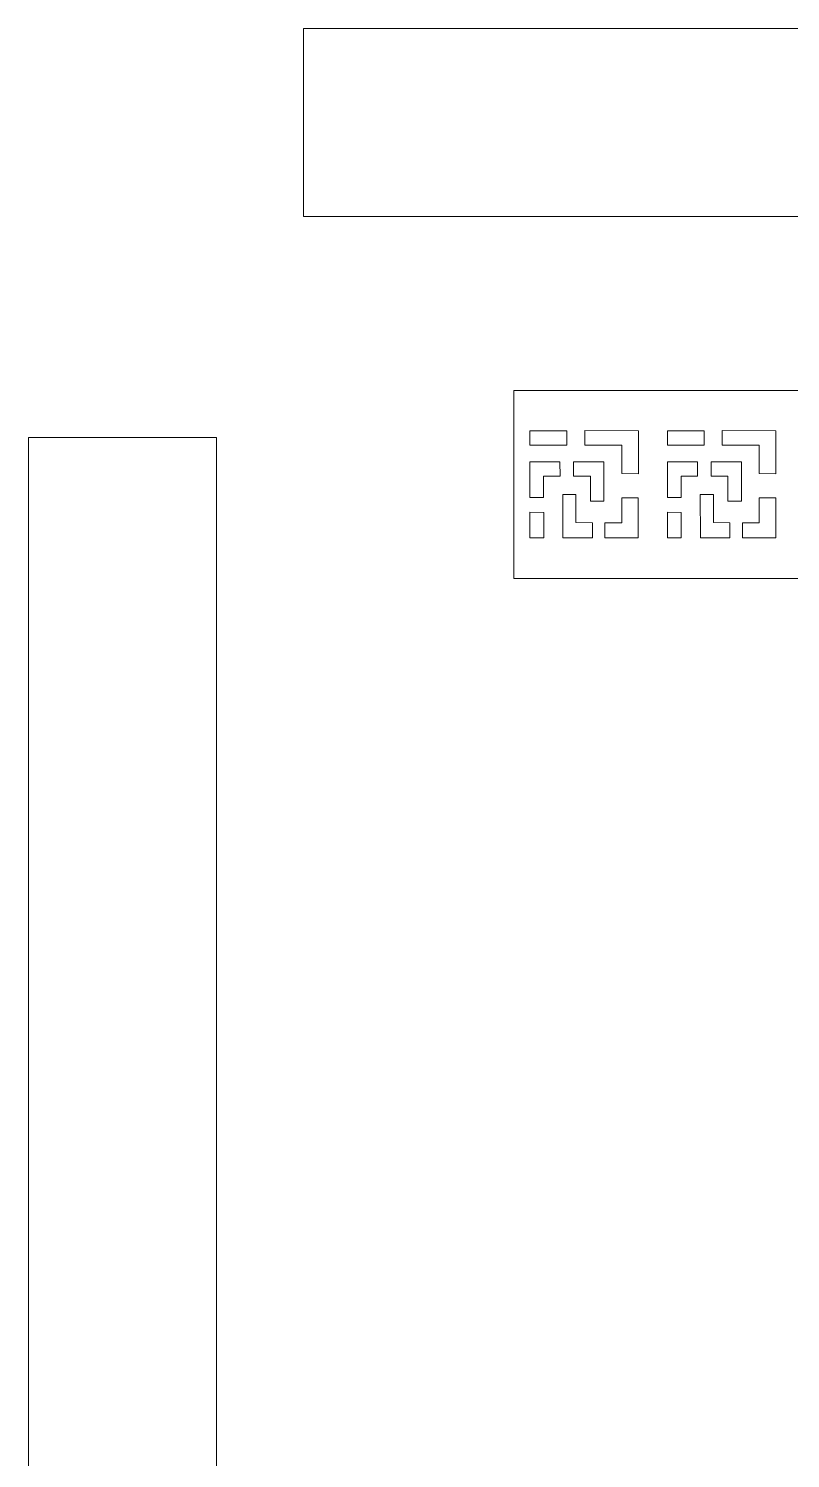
# Model space of a CAD drawing. Header units: millimetres. Extents: x -2738 to 837, y -1121 to 1678.
# Drawn here: x -2738 to -2028, y 346 to 1678 of the extents above; entities that cross this region are included whole.
import ezdxf

# ---------------------------------------------------------------- set-up
doc = ezdxf.new("R2010")
doc.units = ezdxf.units.MM
doc.header["$MEASUREMENT"] = 0
doc.layers.add('Katman 1', color=7, linetype='Continuous')

msp = doc.modelspace()

# ---------------------------------------------------------------- linework, layer by layer
at = {"layer": 'Katman 1', "color": 250, "lineweight": 20}
for points in [[(-2481.6782, 1503.3745), (-1231.6782, 1503.3745), (-1231.6782, 1678.3745), (-2481.6782, 1678.3745), (-2481.6782, 1503.3745)], [(-2285.541, 1166.2351), (-1385.541, 1166.2351), (-1385.541, 1341.2351), (-2285.541, 1341.2351), (-2285.541, 1166.2351)], [(-2737.7537, -1002.4742), (-2562.7537, -1002.4742), (-2562.7537, 1297.5258), (-2737.7537, 1297.5258), (-2737.7537, -1002.4742)]]:
    msp.add_lwpolyline(points, close=True, dxfattribs=at)
at = {"layer": 'Katman 1', "color": 250, "lineweight": 5}
for points, knots in [([(-2236.2822, 1303.6643), (-2236.2822, 1303.6643), (-2236.2626, 1290.48), (-2236.2626, 1290.48), (-2236.2626, 1290.48), (-2236.2626, 1290.48), (-2236.2626, 1290.48), (-2236.2626, 1290.48), (-2270.541, 1290.4157), (-2270.541, 1290.4157), (-2270.541, 1290.4157), (-2270.541, 1290.4157), (-2270.541, 1290.4157), (-2270.541, 1290.4157), (-2270.5379, 1303.5662), (-2270.5379, 1303.5662), (-2270.5379, 1303.5662), (-2270.5379, 1303.5662), (-2270.5379, 1303.5662), (-2270.5379, 1303.5662), (-2236.2822, 1303.6643), (-2236.2822, 1303.6643)], [0, 0, 0, 0, 0.142857143, 0.142857143, 0.142857143, 0.285714286, 0.285714286, 0.285714286, 0.428571429, 0.428571429, 0.428571429, 0.571428571, 0.571428571, 0.571428571, 0.714285714, 0.714285714, 0.714285714, 0.857142857, 0.857142857, 0.857142857, 1, 1, 1, 1]), ([(-2185.0288, 1263.8431), (-2185.0288, 1263.8431), (-2184.9708, 1290.4581), (-2184.9708, 1290.4581), (-2184.9708, 1290.4581), (-2184.9708, 1290.4581), (-2184.9708, 1290.4581), (-2184.9708, 1290.4581), (-2219.4023, 1290.4581), (-2219.4023, 1290.4581), (-2219.4023, 1290.4581), (-2219.4023, 1290.4581), (-2219.4023, 1290.4581), (-2219.4023, 1290.4581), (-2219.4023, 1303.8643), (-2219.4023, 1303.8643), (-2219.4023, 1303.8643), (-2219.4023, 1303.8643), (-2219.4023, 1303.8643), (-2219.4023, 1303.8643), (-2169.4652, 1303.7351), (-2169.4652, 1303.7351), (-2169.4652, 1303.7351), (-2169.4652, 1303.7351), (-2169.4652, 1303.7351), (-2169.4652, 1303.7351), (-2169.4652, 1263.777), (-2169.4652, 1263.777), (-2169.4652, 1263.777), (-2169.4652, 1263.777), (-2169.4652, 1263.777), (-2169.4652, 1263.777), (-2185.0288, 1263.8431), (-2185.0288, 1263.8431)], [0, 0, 0, 0, 0.090909091, 0.090909091, 0.090909091, 0.181818182, 0.181818182, 0.181818182, 0.272727273, 0.272727273, 0.272727273, 0.363636364, 0.363636364, 0.363636364, 0.454545455, 0.454545455, 0.454545455, 0.545454545, 0.545454545, 0.545454545, 0.636363636, 0.636363636, 0.636363636, 0.727272727, 0.727272727, 0.727272727, 0.818181818, 0.818181818, 0.818181818, 0.909090909, 0.909090909, 0.909090909, 1, 1, 1, 1]), ([(-2108.1282, 1303.6643), (-2108.1282, 1303.6643), (-2108.1086, 1290.48), (-2108.1086, 1290.48), (-2108.1086, 1290.48), (-2108.1086, 1290.48), (-2108.1086, 1290.48), (-2108.1086, 1290.48), (-2142.387, 1290.4157), (-2142.387, 1290.4157), (-2142.387, 1290.4157), (-2142.387, 1290.4157), (-2142.387, 1290.4157), (-2142.387, 1290.4157), (-2142.3838, 1303.5662), (-2142.3838, 1303.5662), (-2142.3838, 1303.5662), (-2142.3838, 1303.5662), (-2142.3838, 1303.5662), (-2142.3838, 1303.5662), (-2108.1282, 1303.6643), (-2108.1282, 1303.6643)], [0, 0, 0, 0, 0.142857143, 0.142857143, 0.142857143, 0.285714286, 0.285714286, 0.285714286, 0.428571429, 0.428571429, 0.428571429, 0.571428571, 0.571428571, 0.571428571, 0.714285714, 0.714285714, 0.714285714, 0.857142857, 0.857142857, 0.857142857, 1, 1, 1, 1]), ([(-2056.8748, 1263.8431), (-2056.8748, 1263.8431), (-2056.8167, 1290.4581), (-2056.8167, 1290.4581), (-2056.8167, 1290.4581), (-2056.8167, 1290.4581), (-2056.8167, 1290.4581), (-2056.8167, 1290.4581), (-2091.2482, 1290.4581), (-2091.2482, 1290.4581), (-2091.2482, 1290.4581), (-2091.2482, 1290.4581), (-2091.2482, 1290.4581), (-2091.2482, 1290.4581), (-2091.2482, 1303.8643), (-2091.2482, 1303.8643), (-2091.2482, 1303.8643), (-2091.2482, 1303.8643), (-2091.2482, 1303.8643), (-2091.2482, 1303.8643), (-2041.3112, 1303.7351), (-2041.3112, 1303.7351), (-2041.3112, 1303.7351), (-2041.3112, 1303.7351), (-2041.3112, 1303.7351), (-2041.3112, 1303.7351), (-2041.3112, 1263.777), (-2041.3112, 1263.777), (-2041.3112, 1263.777), (-2041.3112, 1263.777), (-2041.3112, 1263.777), (-2041.3112, 1263.777), (-2056.8748, 1263.8431), (-2056.8748, 1263.8431)], [0, 0, 0, 0, 0.090909091, 0.090909091, 0.090909091, 0.181818182, 0.181818182, 0.181818182, 0.272727273, 0.272727273, 0.272727273, 0.363636364, 0.363636364, 0.363636364, 0.454545455, 0.454545455, 0.454545455, 0.545454545, 0.545454545, 0.545454545, 0.636363636, 0.636363636, 0.636363636, 0.727272727, 0.727272727, 0.727272727, 0.818181818, 0.818181818, 0.818181818, 0.909090909, 0.909090909, 0.909090909, 1, 1, 1, 1]), ([(-2270.5403, 1241.489), (-2270.5403, 1241.489), (-2257.7566, 1241.4747), (-2257.7566, 1241.4747), (-2257.7566, 1241.4747), (-2257.7566, 1241.4747), (-2257.7566, 1241.4747), (-2257.7566, 1241.4747), (-2257.8154, 1261.3897), (-2257.8154, 1261.3897), (-2257.8154, 1261.3897), (-2257.8154, 1261.3897), (-2257.8154, 1261.3897), (-2257.8154, 1261.3897), (-2242.4398, 1261.519), (-2242.4398, 1261.519), (-2242.4398, 1261.519), (-2242.4398, 1261.519), (-2242.4398, 1261.519), (-2242.4398, 1261.519), (-2242.5625, 1274.7949), (-2242.5625, 1274.7949), (-2242.5625, 1274.7949), (-2242.5625, 1274.7949), (-2242.5625, 1274.7949), (-2242.5625, 1274.7949), (-2270.541, 1274.7299), (-2270.541, 1274.7299), (-2270.541, 1274.7299), (-2270.541, 1274.7299), (-2270.541, 1274.7299), (-2270.541, 1274.7299), (-2270.5403, 1241.489), (-2270.5403, 1241.489)], [0, 0, 0, 0, 0.090909091, 0.090909091, 0.090909091, 0.181818182, 0.181818182, 0.181818182, 0.272727273, 0.272727273, 0.272727273, 0.363636364, 0.363636364, 0.363636364, 0.454545455, 0.454545455, 0.454545455, 0.545454545, 0.545454545, 0.545454545, 0.636363636, 0.636363636, 0.636363636, 0.727272727, 0.727272727, 0.727272727, 0.818181818, 0.818181818, 0.818181818, 0.909090909, 0.909090909, 0.909090909, 1, 1, 1, 1]), ([(-2214.1302, 1238.0909), (-2214.1302, 1238.0909), (-2201.632, 1238.0909), (-2201.632, 1238.0909), (-2201.632, 1238.0909), (-2201.632, 1238.0909), (-2201.632, 1238.0909), (-2201.632, 1238.0909), (-2201.632, 1274.7949), (-2201.632, 1274.7949), (-2201.632, 1274.7949), (-2201.632, 1274.7949), (-2201.632, 1274.7949), (-2201.632, 1274.7949), (-2229.8142, 1274.7949), (-2229.8142, 1274.7949), (-2229.8142, 1274.7949), (-2229.8142, 1274.7949), (-2229.8142, 1274.7949), (-2229.8142, 1274.7949), (-2229.8142, 1261.519), (-2229.8142, 1261.519), (-2229.8142, 1261.519), (-2229.8142, 1261.519), (-2229.8142, 1261.519), (-2229.8142, 1261.519), (-2214.1302, 1261.519), (-2214.1302, 1261.519), (-2214.1302, 1261.519), (-2214.1302, 1261.519), (-2214.1302, 1261.519), (-2214.1302, 1261.519), (-2214.1302, 1238.0909), (-2214.1302, 1238.0909)], [0, 0, 0, 0, 0.090909091, 0.090909091, 0.090909091, 0.181818182, 0.181818182, 0.181818182, 0.272727273, 0.272727273, 0.272727273, 0.363636364, 0.363636364, 0.363636364, 0.454545455, 0.454545455, 0.454545455, 0.545454545, 0.545454545, 0.545454545, 0.636363636, 0.636363636, 0.636363636, 0.727272727, 0.727272727, 0.727272727, 0.818181818, 0.818181818, 0.818181818, 0.909090909, 0.909090909, 0.909090909, 1, 1, 1, 1]), ([(-2142.3863, 1241.489), (-2142.3863, 1241.489), (-2129.6026, 1241.4747), (-2129.6026, 1241.4747), (-2129.6026, 1241.4747), (-2129.6026, 1241.4747), (-2129.6026, 1241.4747), (-2129.6026, 1241.4747), (-2129.6614, 1261.3897), (-2129.6614, 1261.3897), (-2129.6614, 1261.3897), (-2129.6614, 1261.3897), (-2129.6614, 1261.3897), (-2129.6614, 1261.3897), (-2114.2858, 1261.519), (-2114.2858, 1261.519), (-2114.2858, 1261.519), (-2114.2858, 1261.519), (-2114.2858, 1261.519), (-2114.2858, 1261.519), (-2114.4085, 1274.7949), (-2114.4085, 1274.7949), (-2114.4085, 1274.7949), (-2114.4085, 1274.7949), (-2114.4085, 1274.7949), (-2114.4085, 1274.7949), (-2142.387, 1274.7299), (-2142.387, 1274.7299), (-2142.387, 1274.7299), (-2142.387, 1274.7299), (-2142.387, 1274.7299), (-2142.387, 1274.7299), (-2142.3863, 1241.489), (-2142.3863, 1241.489)], [0, 0, 0, 0, 0.090909091, 0.090909091, 0.090909091, 0.181818182, 0.181818182, 0.181818182, 0.272727273, 0.272727273, 0.272727273, 0.363636364, 0.363636364, 0.363636364, 0.454545455, 0.454545455, 0.454545455, 0.545454545, 0.545454545, 0.545454545, 0.636363636, 0.636363636, 0.636363636, 0.727272727, 0.727272727, 0.727272727, 0.818181818, 0.818181818, 0.818181818, 0.909090909, 0.909090909, 0.909090909, 1, 1, 1, 1]), ([(-2085.9762, 1238.0909), (-2085.9762, 1238.0909), (-2073.478, 1238.0909), (-2073.478, 1238.0909), (-2073.478, 1238.0909), (-2073.478, 1238.0909), (-2073.478, 1238.0909), (-2073.478, 1238.0909), (-2073.478, 1274.7949), (-2073.478, 1274.7949), (-2073.478, 1274.7949), (-2073.478, 1274.7949), (-2073.478, 1274.7949), (-2073.478, 1274.7949), (-2101.6602, 1274.7949), (-2101.6602, 1274.7949), (-2101.6602, 1274.7949), (-2101.6602, 1274.7949), (-2101.6602, 1274.7949), (-2101.6602, 1274.7949), (-2101.6602, 1261.519), (-2101.6602, 1261.519), (-2101.6602, 1261.519), (-2101.6602, 1261.519), (-2101.6602, 1261.519), (-2101.6602, 1261.519), (-2085.9762, 1261.519), (-2085.9762, 1261.519), (-2085.9762, 1261.519), (-2085.9762, 1261.519), (-2085.9762, 1261.519), (-2085.9762, 1261.519), (-2085.9762, 1238.0909), (-2085.9762, 1238.0909)], [0, 0, 0, 0, 0.090909091, 0.090909091, 0.090909091, 0.181818182, 0.181818182, 0.181818182, 0.272727273, 0.272727273, 0.272727273, 0.363636364, 0.363636364, 0.363636364, 0.454545455, 0.454545455, 0.454545455, 0.545454545, 0.545454545, 0.545454545, 0.636363636, 0.636363636, 0.636363636, 0.727272727, 0.727272727, 0.727272727, 0.818181818, 0.818181818, 0.818181818, 0.909090909, 0.909090909, 0.909090909, 1, 1, 1, 1]), ([(-2239.9268, 1244.3627), (-2239.9268, 1244.3627), (-2227.6632, 1244.3751), (-2227.6632, 1244.3751), (-2227.6632, 1244.3751), (-2227.6632, 1244.3751), (-2227.6632, 1244.3751), (-2227.6632, 1244.3751), (-2227.722, 1218.2126), (-2227.722, 1218.2126), (-2227.722, 1218.2126), (-2227.722, 1218.2126), (-2227.722, 1218.2126), (-2227.722, 1218.2126), (-2212.3465, 1218.0834), (-2212.3465, 1218.0834), (-2212.3465, 1218.0834), (-2212.3465, 1218.0834), (-2212.3465, 1218.0834), (-2212.3465, 1218.0834), (-2212.3465, 1203.8643), (-2212.3465, 1203.8643), (-2212.3465, 1203.8643), (-2212.3465, 1203.8643), (-2212.3465, 1203.8643), (-2212.3465, 1203.8643), (-2239.7273, 1203.8643), (-2239.7273, 1203.8643), (-2239.7273, 1203.8643), (-2239.7273, 1203.8643), (-2239.7273, 1203.8643), (-2239.7273, 1203.8643), (-2239.9268, 1244.3627), (-2239.9268, 1244.3627)], [0, 0, 0, 0, 0.090909091, 0.090909091, 0.090909091, 0.181818182, 0.181818182, 0.181818182, 0.272727273, 0.272727273, 0.272727273, 0.363636364, 0.363636364, 0.363636364, 0.454545455, 0.454545455, 0.454545455, 0.545454545, 0.545454545, 0.545454545, 0.636363636, 0.636363636, 0.636363636, 0.727272727, 0.727272727, 0.727272727, 0.818181818, 0.818181818, 0.818181818, 0.909090909, 0.909090909, 0.909090909, 1, 1, 1, 1]), ([(-2200.6293, 1203.9057), (-2200.6293, 1203.9057), (-2200.6293, 1218.0447), (-2200.6293, 1218.0447), (-2200.6293, 1218.0447), (-2200.6293, 1218.0447), (-2200.6293, 1218.0447), (-2200.6293, 1218.0447), (-2185.0051, 1218.1106), (-2185.0051, 1218.1106), (-2185.0051, 1218.1106), (-2185.0051, 1218.1106), (-2185.0051, 1218.1106), (-2185.0051, 1218.1106), (-2184.943, 1241.2775), (-2184.943, 1241.2775), (-2184.943, 1241.2775), (-2184.943, 1241.2775), (-2184.943, 1241.2775), (-2184.943, 1241.2775), (-2169.5322, 1241.2775), (-2169.5322, 1241.2775), (-2169.5322, 1241.2775), (-2169.5322, 1241.2775), (-2169.5322, 1241.2775), (-2169.5322, 1241.2775), (-2169.5322, 1203.9057), (-2169.5322, 1203.9057), (-2169.5322, 1203.9057), (-2169.5322, 1203.9057), (-2169.5322, 1203.9057), (-2169.5322, 1203.9057), (-2200.6293, 1203.9057), (-2200.6293, 1203.9057)], [0, 0, 0, 0, 0.090909091, 0.090909091, 0.090909091, 0.181818182, 0.181818182, 0.181818182, 0.272727273, 0.272727273, 0.272727273, 0.363636364, 0.363636364, 0.363636364, 0.454545455, 0.454545455, 0.454545455, 0.545454545, 0.545454545, 0.545454545, 0.636363636, 0.636363636, 0.636363636, 0.727272727, 0.727272727, 0.727272727, 0.818181818, 0.818181818, 0.818181818, 0.909090909, 0.909090909, 0.909090909, 1, 1, 1, 1]), ([(-2111.7728, 1244.3627), (-2111.7728, 1244.3627), (-2099.5091, 1244.3751), (-2099.5091, 1244.3751), (-2099.5091, 1244.3751), (-2099.5091, 1244.3751), (-2099.5091, 1244.3751), (-2099.5091, 1244.3751), (-2099.568, 1218.2126), (-2099.568, 1218.2126), (-2099.568, 1218.2126), (-2099.568, 1218.2126), (-2099.568, 1218.2126), (-2099.568, 1218.2126), (-2084.1925, 1218.0834), (-2084.1925, 1218.0834), (-2084.1925, 1218.0834), (-2084.1925, 1218.0834), (-2084.1925, 1218.0834), (-2084.1925, 1218.0834), (-2084.1925, 1203.8643), (-2084.1925, 1203.8643), (-2084.1925, 1203.8643), (-2084.1925, 1203.8643), (-2084.1925, 1203.8643), (-2084.1925, 1203.8643), (-2111.5732, 1203.8643), (-2111.5732, 1203.8643), (-2111.5732, 1203.8643), (-2111.5732, 1203.8643), (-2111.5732, 1203.8643), (-2111.5732, 1203.8643), (-2111.7728, 1244.3627), (-2111.7728, 1244.3627)], [0, 0, 0, 0, 0.090909091, 0.090909091, 0.090909091, 0.181818182, 0.181818182, 0.181818182, 0.272727273, 0.272727273, 0.272727273, 0.363636364, 0.363636364, 0.363636364, 0.454545455, 0.454545455, 0.454545455, 0.545454545, 0.545454545, 0.545454545, 0.636363636, 0.636363636, 0.636363636, 0.727272727, 0.727272727, 0.727272727, 0.818181818, 0.818181818, 0.818181818, 0.909090909, 0.909090909, 0.909090909, 1, 1, 1, 1]), ([(-2072.4753, 1203.9057), (-2072.4753, 1203.9057), (-2072.4753, 1218.0447), (-2072.4753, 1218.0447), (-2072.4753, 1218.0447), (-2072.4753, 1218.0447), (-2072.4753, 1218.0447), (-2072.4753, 1218.0447), (-2056.8511, 1218.1106), (-2056.8511, 1218.1106), (-2056.8511, 1218.1106), (-2056.8511, 1218.1106), (-2056.8511, 1218.1106), (-2056.8511, 1218.1106), (-2056.789, 1241.2775), (-2056.789, 1241.2775), (-2056.789, 1241.2775), (-2056.789, 1241.2775), (-2056.789, 1241.2775), (-2056.789, 1241.2775), (-2041.3782, 1241.2775), (-2041.3782, 1241.2775), (-2041.3782, 1241.2775), (-2041.3782, 1241.2775), (-2041.3782, 1241.2775), (-2041.3782, 1241.2775), (-2041.3782, 1203.9057), (-2041.3782, 1203.9057), (-2041.3782, 1203.9057), (-2041.3782, 1203.9057), (-2041.3782, 1203.9057), (-2041.3782, 1203.9057), (-2072.4753, 1203.9057), (-2072.4753, 1203.9057)], [0, 0, 0, 0, 0.090909091, 0.090909091, 0.090909091, 0.181818182, 0.181818182, 0.181818182, 0.272727273, 0.272727273, 0.272727273, 0.363636364, 0.363636364, 0.363636364, 0.454545455, 0.454545455, 0.454545455, 0.545454545, 0.545454545, 0.545454545, 0.636363636, 0.636363636, 0.636363636, 0.727272727, 0.727272727, 0.727272727, 0.818181818, 0.818181818, 0.818181818, 0.909090909, 0.909090909, 0.909090909, 1, 1, 1, 1]), ([(-2270.5403, 1203.9057), (-2270.5403, 1203.9057), (-2257.7049, 1203.8832), (-2257.7049, 1203.8832), (-2257.7049, 1203.8832), (-2257.7049, 1203.8832), (-2257.7049, 1203.8832), (-2257.7049, 1203.8832), (-2257.6754, 1227.715), (-2257.6754, 1227.715), (-2257.6754, 1227.715), (-2257.6754, 1227.715), (-2257.6754, 1227.715), (-2257.6754, 1227.715), (-2270.541, 1227.7773), (-2270.541, 1227.7773), (-2270.541, 1227.7773), (-2270.541, 1227.7773), (-2270.541, 1227.7773), (-2270.541, 1227.7773), (-2270.5403, 1203.9057), (-2270.5403, 1203.9057)], [0, 0, 0, 0, 0.142857143, 0.142857143, 0.142857143, 0.285714286, 0.285714286, 0.285714286, 0.428571429, 0.428571429, 0.428571429, 0.571428571, 0.571428571, 0.571428571, 0.714285714, 0.714285714, 0.714285714, 0.857142857, 0.857142857, 0.857142857, 1, 1, 1, 1]), ([(-2142.3863, 1203.9057), (-2142.3863, 1203.9057), (-2129.5509, 1203.8832), (-2129.5509, 1203.8832), (-2129.5509, 1203.8832), (-2129.5509, 1203.8832), (-2129.5509, 1203.8832), (-2129.5509, 1203.8832), (-2129.5214, 1227.715), (-2129.5214, 1227.715), (-2129.5214, 1227.715), (-2129.5214, 1227.715), (-2129.5214, 1227.715), (-2129.5214, 1227.715), (-2142.387, 1227.7773), (-2142.387, 1227.7773), (-2142.387, 1227.7773), (-2142.387, 1227.7773), (-2142.387, 1227.7773), (-2142.387, 1227.7773), (-2142.3863, 1203.9057), (-2142.3863, 1203.9057)], [0, 0, 0, 0, 0.142857143, 0.142857143, 0.142857143, 0.285714286, 0.285714286, 0.285714286, 0.428571429, 0.428571429, 0.428571429, 0.571428571, 0.571428571, 0.571428571, 0.714285714, 0.714285714, 0.714285714, 0.857142857, 0.857142857, 0.857142857, 1, 1, 1, 1])]:
    msp.add_open_spline(points, degree=3, knots=knots, dxfattribs=at)

doc.saveas('drawing.dxf')
